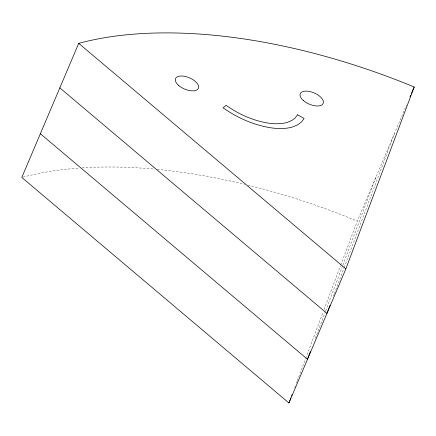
<?xml version="1.0" encoding="UTF-8"?>
<svg xmlns="http://www.w3.org/2000/svg" width="436" height="436" viewBox="0 0 436 436"><rect width="100%" height="100%" fill="white"/><g stroke="black" fill="none" stroke-linecap="round" stroke-linejoin="round"><path stroke-width="0.33" stroke-dasharray="2.18 1.64" d="M294.665 387.729L295.385 385.822M296.338 383.277L297.058 381.369M297.298 380.737L305.423 359.111M305.658 358.474L323.103 312.045M324.062 309.5L340.549 265.611M340.788 264.974L357.275 221.09L406.543 105.027M315.375 338.287L325.414 311.577M325.654 310.939L342.62 265.78M342.854 265.143L375.832 177.37M333.42 296.197L334.134 294.284M334.374 293.646L343.939 268.145M344.178 267.513L394.389 133.65M23.048 177.125A394.362 194.194 23 0 1 79.45 168.056M82.121 167.871A394.362 194.194 23 0 1 154.535 169.13M157.194 169.375A394.362 194.194 23 0 1 244.547 184.308M247.784 185.093A394.362 194.194 23 0 1 357.275 221.09"/><path stroke-width="0.65" d="M288.932 402.995L345.857 268.892L414.2 86.982A394.362 194.194 23 0 0 78.725 43.355L21.8 177.457L288.932 402.995L290.845 397.91M291.559 396.002L292.038 394.727M310.356 351.645L307.489 359.275L40.357 133.738M330.068 305.118L326.962 313.408L59.83 87.865M409.976 96.939L410.767 95.075M411.295 93.827L414.2 86.982M78.725 43.355L345.857 268.892M297.521 114.772L295.145 117.998L291.695 120.559L287.259 122.402A43.943 21.637 23 0 1 269.203 123.246C253.659 120.957 238.955 114.396 226.175 105.359L223.009 107.768C237.516 117.982 254.215 125.345 271.83 127.95A50.353 24.792 23 0 0 292.518 126.98L297.603 124.87L301.554 121.933L304.105 118.472L297.521 114.772M178.771 85.527A12.437 6.12 23 0 0 198.304 88.573A12.437 6.12 23 0 0 183.91 76.202A12.437 6.12 23 0 0 178.771 85.527M303.483 100.634A12.437 6.12 23 0 0 323.022 103.681A12.437 6.12 23 0 0 308.628 91.315A12.437 6.12 23 0 0 303.483 100.634"/></g></svg>
